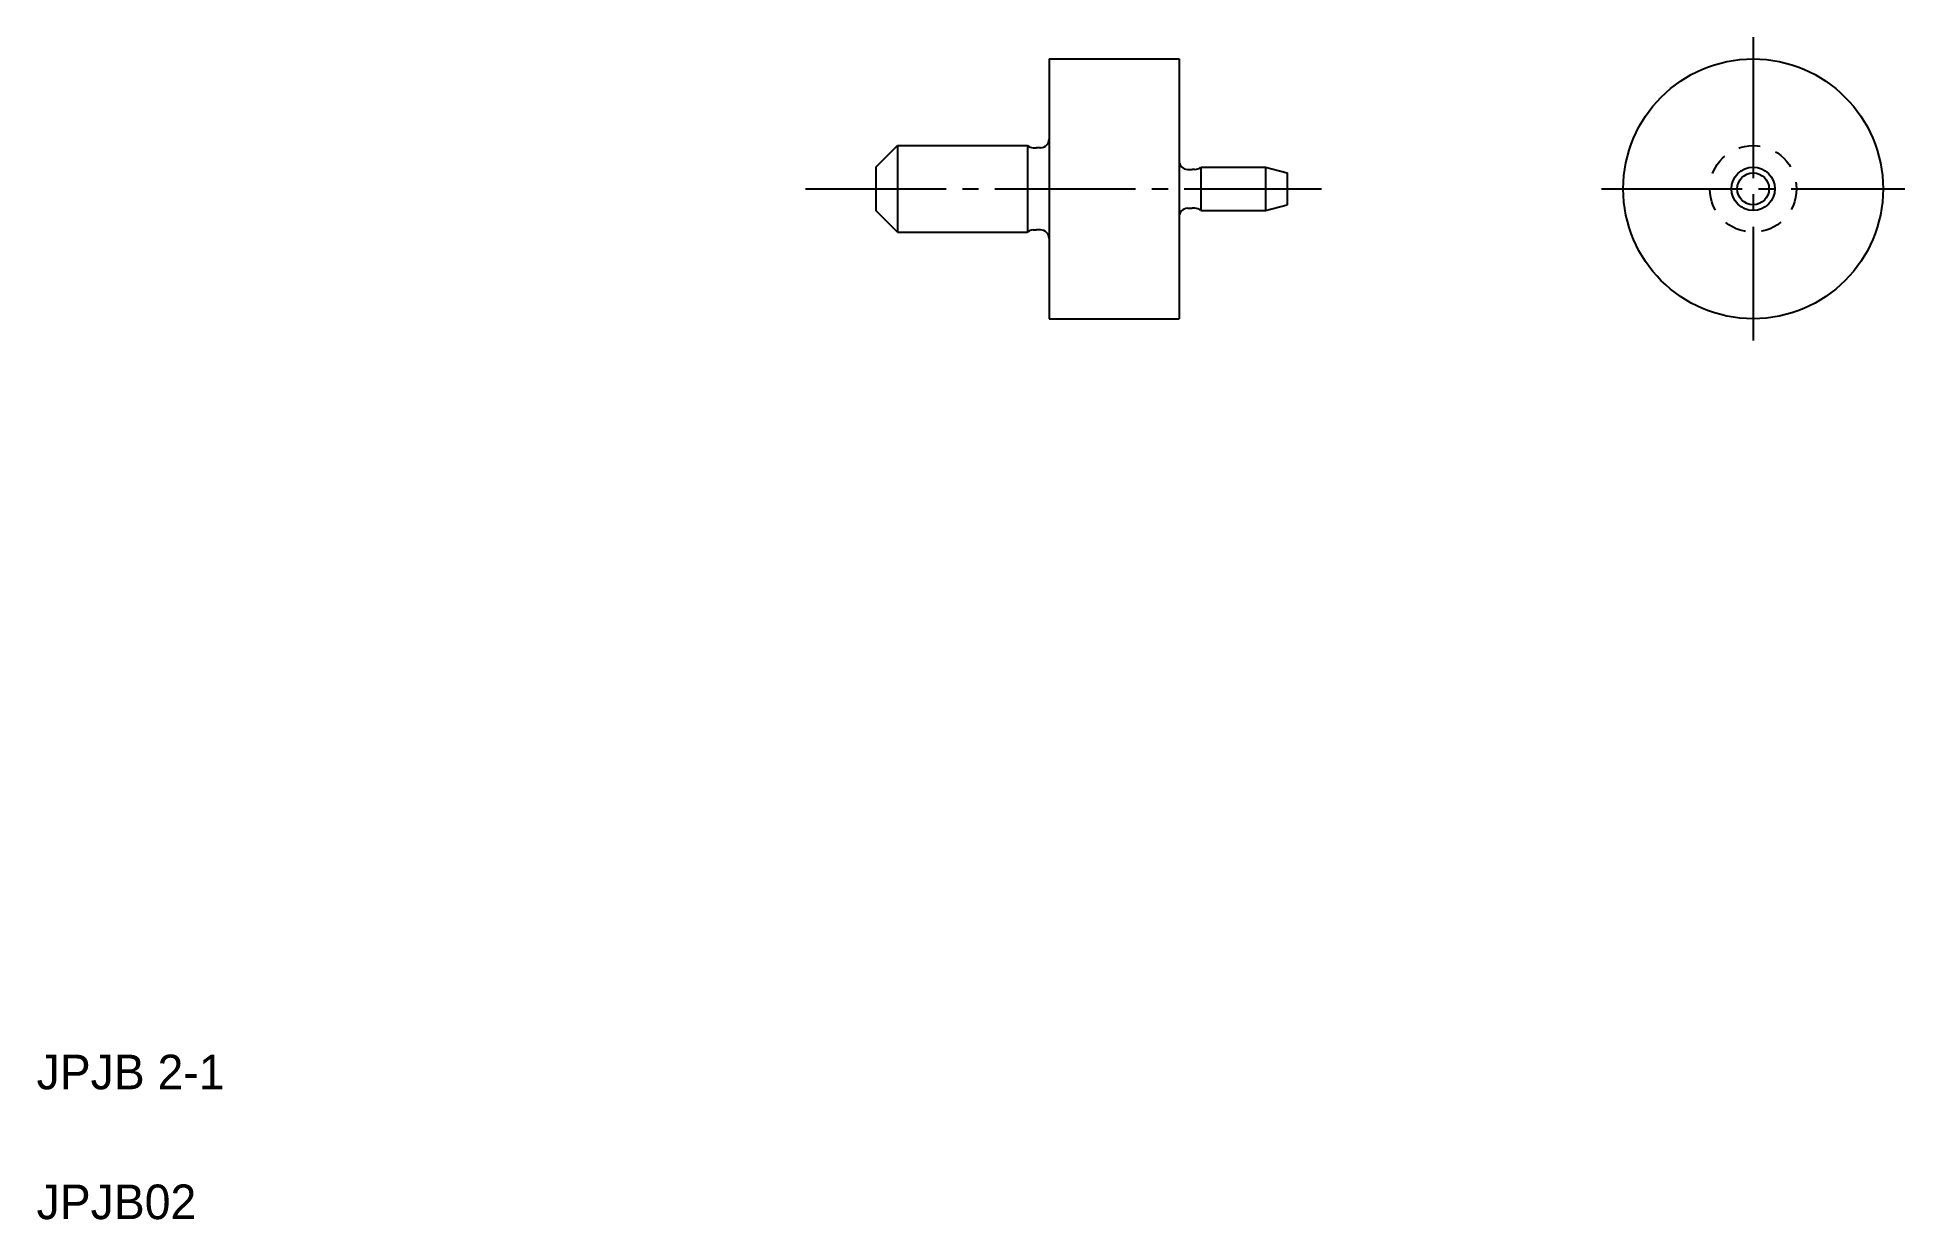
# Model space of a CAD drawing. Extents: x 2 to 45.2, y 2 to 29.3.
import ezdxf

# ---------------------------------------------------------------- set-up
doc = ezdxf.new("R2010")
doc.units = 0
doc.header["$LTSCALE"] = 0.25
doc.linetypes.add('CENTER', pattern=[17.5, 13, -1.5, 1.5, -1.5])
doc.linetypes.add('DASHED', pattern=[3.5, 2, -1.5])
doc.layers.get('0').update_dxf_attribs({"linetype": 'CONTINUOUS'})
doc.layers.add('CENTER', color=1, linetype='CENTER')
doc.styles.get("Standard").update_dxf_attribs({"font": 'txt', "height": 0.64})

msp = doc.modelspace()

# ---------------------------------------------------------------- linework, layer by layer
at = {"linetype": 'CONTINUOUS'}
for p, q in [((25.389, 28.801), (25.389, 22.801)), ((25.389, 28.801), (28.389, 28.801)), ((28.389, 28.801), (28.389, 25.351)), ((28.389, 28.789), (28.389, 22.801)), ((21.389, 26.301), (21.889, 26.801)), ((21.889, 26.801), (24.889, 26.801)), ((21.889, 26.801), (21.889, 24.801)), ((25.189, 26.751), (25.089, 26.751)), ((21.389, 26.301), (21.389, 25.301)), ((28.589, 26.251), (28.689, 26.251)), ((28.889, 26.301), (30.389, 26.301)), ((30.389, 26.301), (30.389, 25.301)), ((30.389, 26.301), (30.889, 26.167)), ((30.889, 26.167), (30.889, 25.435)), ((21.889, 24.801), (21.389, 25.301)), ((28.589, 25.351), (28.689, 25.351)), ((28.889, 25.301), (30.389, 25.301)), ((30.389, 25.301), (30.889, 25.435)), ((21.889, 24.801), (24.889, 24.801)), ((25.189, 24.851), (25.089, 24.851)), ((25.389, 22.801), (28.389, 22.801))]:
    msp.add_line(p, q, dxfattribs=at)
for p, q in [((25.389, 27.301), (25.389, 27.301)), ((24.889, 26.801), (24.889, 24.801)), ((25.021, 26.751), (25.089, 26.751)), ((28.756, 26.251), (28.689, 26.251)), ((28.889, 26.301), (28.889, 25.301)), ((28.756, 25.351), (28.689, 25.351)), ((25.021, 24.851), (25.089, 24.851))]:
    msp.add_line(p, q)
at = {"color": 3, "linetype": 'CONTINUOUS'}
msp.add_line((30.889, 25.801), (30.889, 25.801), dxfattribs=at)
at = {"linetype": 'CONTINUOUS'}
for radius in [3, 0.5, 0.366]:
    msp.add_circle((41.651, 25.801), radius, dxfattribs=at)
at = {"color": 3, "linetype": 'DASHED'}
msp.add_circle((41.651, 25.801), 1, dxfattribs=at)
for centre, start, end in [((25.021, 26.951), 228.5904, 270), ((28.756, 26.451), 270, 311.4096), ((28.756, 25.151), 48.5904, 90), ((25.021, 24.651), 90, 131.4096)]:
    msp.add_arc(centre, 0.2, start, end)
at = {"linetype": 'CONTINUOUS'}
for centre, start, end in [((25.189, 26.951), 270, 0), ((28.589, 26.451), 180, 270), ((28.589, 25.151), 90, 180), ((25.189, 24.651), 0, 90)]:
    msp.add_arc(centre, 0.2, start, end, dxfattribs=at)
at = {"layer": 'CENTER', "color": 1, "linetype": 'CENTER'}
for p, q in [((41.651, 29.301), (41.651, 22.301)), ((19.76, 25.801), (31.682, 25.801)), ((38.151, 25.801), (45.151, 25.801))]:
    msp.add_line(p, q, dxfattribs=at)

# ---------------------------------------------------------------- texts
for s, p in [('JPJB 2-1', (2, 5)), ('JPJB02', (2, 2))]:
    msp.add_text(s, height=0.8).set_placement(p)

doc.saveas('drawing.dxf')
